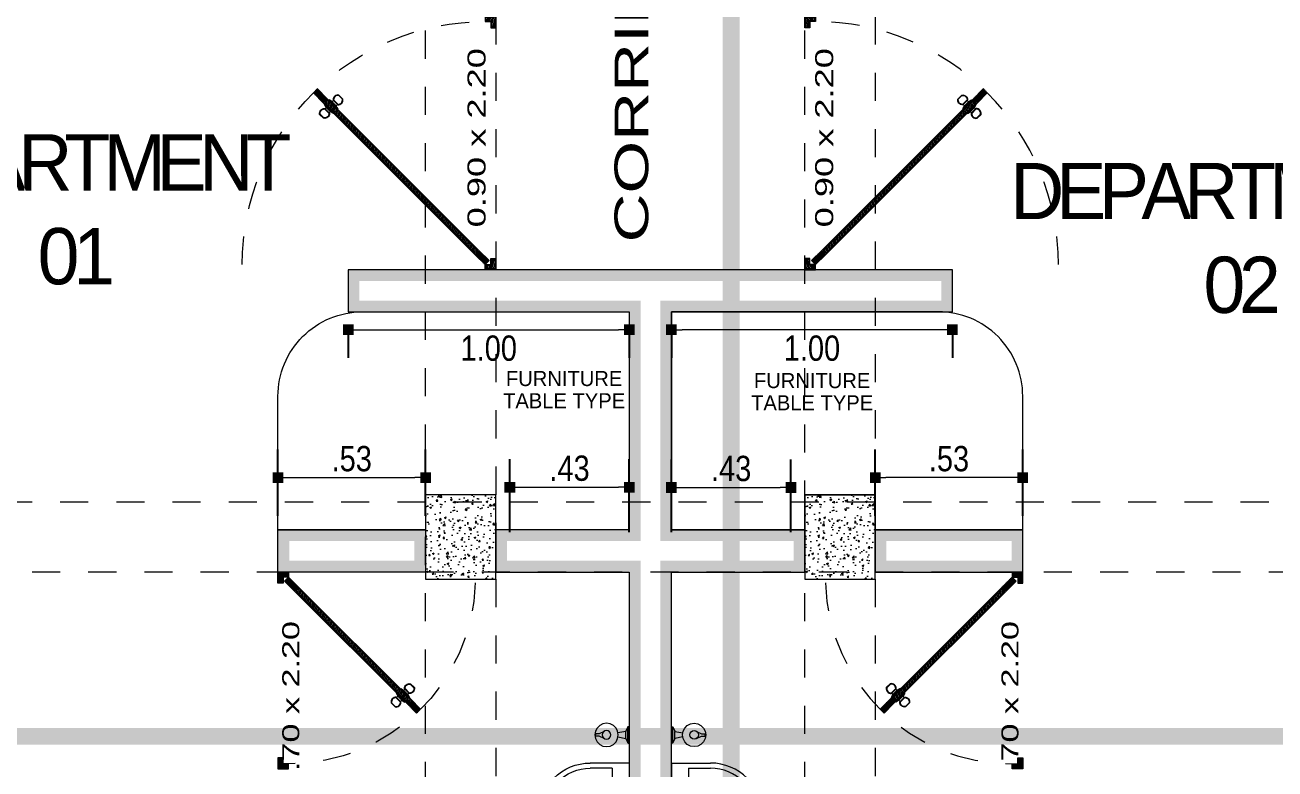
# Model space of a CAD drawing. Header units: millimetres. Extents: x 1555 to 3397, y 790 to 1592.
# Drawn here: x 1658.92 to 1663.368, y 804.008 to 806.653 of the extents above; entities that cross this region are included whole.
import ezdxf
from ezdxf.enums import TextEntityAlignment as Align

# ---------------------------------------------------------------- set-up
doc = ezdxf.new("R2010")
doc.units = ezdxf.units.MM
for name, pattern in [('ACAD_ISO10W100', [18.5, 12, -3, 0.5, -3]), ('DASHDOT', [1, 0.5, -0.25, 0, -0.25]), ('HIDDEN2', [4.7625, 3.175, -1.5875])]:
    doc.linetypes.add(name, pattern=pattern)
doc.layers.get('0').update_dxf_attribs({"lineweight": 5})
doc.layers.get('Defpoints').update_dxf_attribs({"lineweight": 5})
for name, color, linetype, lineweight in [('0-Columna', 253, 'Continuous', 13), ('0-Hach de Muro Alto', 145, 'Continuous', 5), ('0-Muro Alto', 145, 'Continuous', 5), ('02', 2, 'Continuous', 5), ('COTA INTERIOE', 22, 'Continuous', 9), ('muebles', 8, 'Continuous', 5), ('NOMBRES', 7, 'Continuous', 0), ('PROYECCIONES', 9, 'Continuous', 5), ('PUERTAS', 57, 'Continuous', 9), ('SIMBOLO CORTES', 10, 'DASHDOT', 5), ('TEXT2', 7, 'Continuous', 9), ('TEXTURAS ACHURADOS', 47, 'Continuous', 5)]:
    doc.layers.add(name, color=color, linetype=linetype, lineweight=lineweight)
for name, color, linetype, lineweight, true_color in [('APARATOS-SANITARIOS-02', 7, 'Continuous', 13, 0x474e45), ('PROYECCION DE VIGA', 7, 'HIDDEN2', 9, 0xd4bc9d), ('RELLENO DE MURO CORTE', 7, 'Continuous', 5, 0x5b605f), ('texto bajito', 7, 'Continuous', 5, 0x81831d)]:
    doc.layers.add(name, color=color, linetype=linetype, lineweight=lineweight, true_color=true_color)
doc.styles.add('DETALLES', font='techl___.ttf')
doc.styles.add('ROMAND', font='', dxfattribs={"height": 2})
doc.styles.add('TEXTO-AMBIENTES', font='GOTHIC.TTF', dxfattribs={"width": 1.5, "height": 0.125})
doc.styles.get('ROMAND').set_extended_font_data('Air Conditioner')
doc.dimstyles.new('50$0', dxfattribs={"dimscale": 0, "dimtxt": 0.09, "dimasz": 0.038, "dimexe": 0.1, "dimexo": 0.05, "dimgap": 0.02, "dimtad": 2, "dimtih": 1, "dimtoh": 1, "dimlfac": -1, "dimzin": 4, "dimdsep": 46, "dimtxsty": 'DETALLES', "dimblk": 'BOXFILLED', "dimcen": 2.5, "dimclrd": 256, "dimclre": 256, "dimclrt": 256, "dimazin": 0, "dimtfac": 1, "dimtmove": 0, "dimatfit": 2, "dimldrblk": 'DOT', "dimfxl": 0.2, "dimfxlon": 1, "dimtolj": 1, "dimtzin": 0, "dimlwd": -1, "dimarcsym": 0})
pattern_1 = [(195, (65.342136, -87.1976694), (0.00103527618, -0.003863703305), [])]

# ---------------------------------------------------------------- blocks, each defined once
blk = doc.blocks.new('p3')
at = {"layer": 'PUERTAS'}
h = blk.add_hatch(dxfattribs=at)
h.set_pattern_fill('_USER', color=256, scale=0.004, angle=195, style=0, pattern_type=0)
h.set_pattern_definition(pattern_1)
h.paths.add_polyline_path([(238.2202, -58.2337), (238.2121, -58.2418, 0.003203), (238.2062, -58.2479), (238.2413, -58.283), (238.2554, -58.2689)])
h.paths.add_polyline_path([(238.6544, -58.6678), (238.6402, -58.682), (238.6756, -58.7173), (238.6897, -58.7032)])
h = blk.add_hatch(dxfattribs=at)
h.set_pattern_fill('_USER', color=256, scale=0.004, angle=195, style=0, pattern_type=0)
h.set_pattern_definition(pattern_1)
h.paths.add_polyline_path([(238.7052, -58.7057), (238.6922, -58.7057), (238.6922, -58.7257), (238.6702, -58.7257), (238.6702, -58.7387), (238.7052, -58.7387)])
h.paths.add_polyline_path([(238.0452, -58.7257), (238.0232, -58.7257), (238.0232, -58.7057), (238.0102, -58.7057), (238.0102, -58.7387), (238.0452, -58.7387)])
at = {"layer": 'RELLENO DE MURO CORTE'}
h = blk.add_hatch(dxfattribs=at)
h.set_pattern_fill('_USER', color=256, scale=0.005, angle=195, style=0, pattern_type=0)
h.set_pattern_definition([(195, (65.342136, -87.1976694), (0.00129409523, -0.00482962913), [])])
h.paths.add_polyline_path([(238.2554, -58.2731), (238.2455, -58.283), (238.6402, -58.6777), (238.6501, -58.6678)])
at = {"layer": 'PUERTAS'}
for points in [[(238.2969, -58.2558, 0.478386), (238.2758, -58.2737), (238.2931, -58.2909, 0.478386), (238.3109, -58.2699)], [(238.2282, -58.3245, -0.478386), (238.2461, -58.3034), (238.2633, -58.3207, -0.478386), (238.2423, -58.3385)]]:
    blk.add_lwpolyline(points, format="xyb", close=True, dxfattribs=at)
for points in [[(238.2554, -58.2689), (238.2413, -58.283), (238.6402, -58.682), (238.6544, -58.6678)], [(238.2769, -58.3211), (238.2456, -58.2899), (238.2469, -58.2886), (238.2781, -58.3199)], [(238.2515, -58.2996), (238.2456, -58.2899), (238.2769, -58.3211), (238.2672, -58.3152)], [(238.2619, -58.3193), (238.2475, -58.3049), (238.2522, -58.3002), (238.2666, -58.3146)], [(238.2935, -58.3045), (238.2622, -58.2732), (238.261, -58.2745), (238.2923, -58.3058)], [(238.272, -58.2792), (238.2622, -58.2732), (238.2935, -58.3045), (238.2876, -58.2948)], [(238.2917, -58.2895), (238.2773, -58.2751), (238.2726, -58.2798), (238.287, -58.2942)], [(238.0077, -58.7032), (238.0257, -58.7032), (238.0257, -58.7232), (238.0477, -58.7232), (238.0477, -58.7412), (238.0077, -58.7412)], [(238.7077, -58.7032), (238.6897, -58.7032), (238.6897, -58.7232), (238.6677, -58.7232), (238.6677, -58.7412), (238.7077, -58.7412)]]:
    blk.add_lwpolyline(points, close=True, dxfattribs=at)
at = {"layer": 'PUERTAS', "linetype": 'HIDDEN2', "ltscale": 0.012}
blk.add_arc((238.69, -58.7031), 0.6643, 91.7494, 180.0026, dxfattribs=at)
at = {"layer": 'RELLENO DE MURO CORTE'}
for points in [[(238.2554, -58.2689), (238.2202, -58.2337), (238.2061, -58.2478), (238.2413, -58.283)], [(238.2554, -58.2731), (238.2455, -58.283), (238.6402, -58.6777), (238.6501, -58.6678)], [(238.0102, -58.7057), (238.0232, -58.7057), (238.0232, -58.7257), (238.0452, -58.7257), (238.0452, -58.7387), (238.0102, -58.7387)], [(238.6544, -58.6678), (238.6402, -58.682), (238.6756, -58.7173), (238.6897, -58.7032)], [(238.7052, -58.7057), (238.6922, -58.7057), (238.6922, -58.7257), (238.6702, -58.7257), (238.6702, -58.7387), (238.7052, -58.7387)]]:
    blk.add_lwpolyline(points, close=True, dxfattribs=at)
for points in [[(238.296, -58.2575, 0.455015), (238.2776, -58.2729), (238.2938, -58.2891, 0.455015), (238.3093, -58.2707)], [(238.2299, -58.3236, -0.455015), (238.2453, -58.3052), (238.2615, -58.3214, -0.455015), (238.2431, -58.3369)]]:
    blk.add_lwpolyline(points, format="xyb", close=True, dxfattribs=at)
blk = doc.blocks.new('A$C636160EE')
at = {"layer": 'APARATOS-SANITARIOS-02'}
for p, q in [((-0.2017, 0.2411), (-0.2017, 0.1022)), ((0.1983, 0.2411), (-0.2017, 0.2411)), ((-0.2017, 0.2411), (-0.2017, 0.1022)), ((0.1983, 0.2411), (-0.2017, 0.2411)), ((0.1983, 0.2411), (0.1983, 0.1022)), ((0.1983, 0.2411), (0.1983, 0.1022)), ((-0.0117, 0.1803), (-0.1834, 0.1803)), ((-0.1834, 0.1803), (-0.1834, 0.1022)), ((-0.0117, 0.1803), (-0.1834, 0.1803)), ((-0.1834, 0.1803), (-0.1834, 0.1022)), ((-0.0117, 0.1946), (-0.0117, 0.1573)), ((-0.0117, 0.1946), (-0.0117, 0.1573)), ((0.0083, 0.1946), (0.0083, 0.1573)), ((0.0083, 0.1946), (0.0083, 0.1573)), ((0.1801, 0.1803), (0.0083, 0.1803)), ((0.1801, 0.1803), (0.0083, 0.1803)), ((0.1801, 0.1803), (0.1801, 0.1022)), ((0.1801, 0.1803), (0.1801, 0.1022)), ((0.0083, 0.1573), (-0.0117, 0.1573)), ((0.0083, 0.1573), (-0.0117, 0.1573)), ((-0.0017, 0.1573), (-0.0017, 0.0436)), ((-0.0017, 0.1573), (-0.0017, 0.0436)), ((0.0476, 0.1173), (-0.0506, 0.1173)), ((0.0476, 0.1173), (-0.0506, 0.1173)), ((0.0143, -0.0635), (-0.0177, -0.0635)), ((0.0143, -0.0635), (-0.0177, -0.0635)), ((0.0143, -0.0818), (-0.0177, -0.0818)), ((0.0143, -0.0818), (-0.0177, -0.0818))]:
    blk.add_line(p, q, dxfattribs=at)
for centre, radius in [((-0.063, 0.2111), 0.0193), ((-0.063, 0.2111), 0.0193), ((0.0596, 0.2111), 0.0193), ((0.0596, 0.2111), 0.0193), ((-0.0017, 0.1173), 0.0225), ((-0.0017, 0.1173), 0.0225)]:
    blk.add_circle(centre, radius, dxfattribs=at)
for centre, radius, start, end in [((-0.0017, 0.2111), 0.0193, 301.3084, 238.6916), ((-0.0017, 0.2111), 0.0193, 301.3084, 238.6916), ((-0.0177, 0.1022), 0.184, 180, 270), ((-0.0177, 0.1022), 0.184, 180, 270), ((-0.0177, 0.1022), 0.1657, 180, 270), ((-0.0177, 0.1022), 0.1657, 180, 270), ((0.0143, 0.1022), 0.184, 270, 0), ((0.0143, 0.1022), 0.1657, 270, 0), ((0.0143, 0.1022), 0.184, 270, 0), ((0.0143, 0.1022), 0.1657, 270, 0)]:
    blk.add_arc(centre, radius, start, end, dxfattribs=at)
blk = doc.blocks.new('JABONERA')
at = {"layer": 'APARATOS-SANITARIOS-02'}
for p, q in [((0.0289, 0), (-0.0289, 0)), ((-0.0289, 0), (-0.0289, -0.0039)), ((0.0289, -0.0039), (0.0289, 0)), ((-0.0289, -0.0039), (-0.0287, -0.0045)), ((-0.0287, -0.0045), (-0.0282, -0.0049)), ((-0.0282, -0.0049), (-0.013, -0.0126)), ((0.0282, -0.0049), (-0.0282, -0.0049)), ((-0.0128, -0.0413), (-0.0244, -0.0472)), ((-0.013, -0.0126), (-0.0124, -0.0127)), ((-0.0073, -0.0404), (-0.0128, -0.0413)), ((0.0124, -0.0127), (-0.0124, -0.0127)), ((0, -0.0392), (-0.0073, -0.0404)), ((0.0073, -0.0404), (0, -0.0392)), ((0.0128, -0.0413), (0.0073, -0.0404)), ((0.0124, -0.0127), (0.013, -0.0126)), ((0.0244, -0.0472), (0.0128, -0.0413)), ((0.013, -0.0126), (0.0282, -0.0049)), ((0.0282, -0.0049), (0.0287, -0.0045)), ((0.0287, -0.0045), (0.0289, -0.0039)), ((-0.0395, -0.068), (-0.0416, -0.0808)), ((-0.0416, -0.0808), (-0.0395, -0.0936)), ((-0.0336, -0.0564), (-0.0395, -0.068)), ((-0.0244, -0.0472), (-0.0336, -0.0564)), ((-0.014, -0.075), (-0.0151, -0.0808)), ((-0.0151, -0.0808), (-0.014, -0.0866)), ((-0.0107, -0.0701), (-0.014, -0.075)), ((-0.014, -0.0866), (-0.0107, -0.0915)), ((-0.0058, -0.0668), (-0.0107, -0.0701)), ((0, -0.0657), (-0.0058, -0.0668)), ((0.0058, -0.0668), (0, -0.0657)), ((0.0107, -0.0701), (0.0058, -0.0668)), ((0.014, -0.075), (0.0107, -0.0701)), ((0.0107, -0.0915), (0.014, -0.0866)), ((0.0151, -0.0808), (0.014, -0.075)), ((0.014, -0.0866), (0.0151, -0.0808)), ((0.0336, -0.0564), (0.0244, -0.0472)), ((0.0395, -0.068), (0.0336, -0.0564)), ((0.0416, -0.0808), (0.0395, -0.068)), ((0.0395, -0.0936), (0.0416, -0.0808)), ((-0.0395, -0.0936), (-0.0336, -0.1052)), ((-0.0336, -0.1052), (-0.0244, -0.1144)), ((-0.0244, -0.1144), (-0.0128, -0.1203)), ((-0.0128, -0.1203), (0, -0.1224)), ((-0.0123, -0.089), (-0.004, -0.1072)), ((-0.0107, -0.0915), (-0.0058, -0.0948)), ((-0.0058, -0.0948), (0, -0.0959)), ((-0.004, -0.1072), (-0.004, -0.1197)), ((-0.004, -0.1197), (0, -0.1197)), ((0, -0.0959), (0.0058, -0.0948)), ((0.004, -0.1197), (0, -0.1197)), ((0, -0.1224), (0.0128, -0.1203)), ((0.0123, -0.089), (0.004, -0.1072)), ((0.004, -0.1072), (0.004, -0.1197)), ((0.0058, -0.0948), (0.0107, -0.0915)), ((0.0128, -0.1203), (0.0244, -0.1144)), ((0.0244, -0.1144), (0.0336, -0.1052)), ((0.0336, -0.1052), (0.0395, -0.0936))]:
    blk.add_line(p, q, dxfattribs=at)
at = {"layer": 'PROYECCIONES'}
for p, q in [((-0.0124, -0.0127), (-0.0073, -0.0404)), ((0.0073, -0.0404), (0.0124, -0.0127))]:
    blk.add_line(p, q, dxfattribs=at)
blk = doc.blocks.new('A$C4689712F')
at = {"layer": 'RELLENO DE MURO CORTE'}
h = blk.add_hatch(dxfattribs=at)
h.set_pattern_fill('_USER', color=256, scale=0.004, angle=195, style=0, pattern_type=0)
h.set_pattern_definition([(195, (-171.6748232, -35.353283), (0.00103527618, -0.003863703305), [])])
h.paths.add_polyline_path([(0.4187, 0.0546), (0.4045, 0.0404), (0.4399, 0.0051), (0.454, 0.0192)])
edge = h.paths.add_edge_path()
edge.add_arc((0.454, 0.0192), 0.864, 135.6632, 136.3264)
edge.add_line((-0.1709, 0.6158), (-0.1357, 0.5806))
edge.add_line((-0.1357, 0.5806), (-0.1215, 0.5948))
edge.add_line((-0.1215, 0.5948), (-0.1569, 0.6301))
edge.add_line((-0.1569, 0.6301), (-0.164, 0.623))
h = blk.add_hatch(dxfattribs=at)
h.set_pattern_fill('_USER', color=256, scale=0.005, angle=195, style=0, pattern_type=0)
h.set_pattern_definition([(195, (-171.674823, -35.353283), (0.00129409523, -0.00482962913), [])])
h.paths.add_polyline_path([(-0.1215, 0.5905), (-0.1314, 0.5806), (0.4045, 0.0447), (0.4144, 0.0546)])
h = blk.add_hatch(dxfattribs=at)
h.set_pattern_fill('_USER', color=256, scale=0.005, angle=195, style=0, pattern_type=0)
h.set_pattern_definition([(195, (-171.667752, -35.346212), (0.00129409523, -0.00482962913), [])])
h.paths.add_polyline_path([(0.4695, 0.0167), (0.4565, 0.0167), (0.4565, -0.0033), (0.4345, -0.0033), (0.4345, -0.0163), (0.4695, -0.0163)])
h.paths.add_polyline_path([(-0.4255, 0.0167), (-0.4125, 0.0167), (-0.4125, -0.0033), (-0.3905, -0.0033), (-0.3905, -0.0163), (-0.4255, -0.0163)])
at = {"layer": 'PUERTAS', "linetype": 'HIDDEN2', "ltscale": 0.012}
blk.add_lwpolyline([(0.454, 0.8832, 0.414214), (-0.41, 0.0192), (-0.41, -0.0008), (-0.41, -0.0008)], format="xyb", dxfattribs=at)
at = {"layer": 'PUERTAS'}
for points in [[(-0.1215, 0.5948), (-0.1357, 0.5806), (0.4045, 0.0404), (0.4187, 0.0546)], [(-0.0834, 0.5591), (-0.1147, 0.5904), (-0.116, 0.5892), (-0.0847, 0.5579)], [(-0.105, 0.5845), (-0.1147, 0.5904), (-0.0834, 0.5591), (-0.0894, 0.5689)], [(-0.0853, 0.5742), (-0.0997, 0.5886), (-0.1044, 0.5839), (-0.09, 0.5695)], [(-0.1001, 0.5425), (-0.1314, 0.5738), (-0.1301, 0.5751), (-0.0988, 0.5438)], [(-0.1254, 0.5641), (-0.1314, 0.5738), (-0.1001, 0.5425), (-0.1098, 0.5485)], [(-0.1151, 0.5444), (-0.1295, 0.5588), (-0.1248, 0.5635), (-0.1104, 0.5491)], [(-0.428, 0.0192), (-0.41, 0.0192), (-0.41, -0.0008), (-0.388, -0.0008), (-0.388, -0.0188), (-0.428, -0.0188)], [(0.472, 0.0192), (0.454, 0.0192), (0.454, -0.0008), (0.432, -0.0008), (0.432, -0.0188), (0.472, -0.0188)]]:
    blk.add_lwpolyline(points, close=True, dxfattribs=at)
for points in [[(-0.0801, 0.6078, 0.478386), (-0.1011, 0.59), (-0.0839, 0.5727, 0.478386), (-0.066, 0.5938)], [(-0.1487, 0.5392, -0.478386), (-0.1309, 0.5602), (-0.1137, 0.543, -0.478386), (-0.1347, 0.5251)]]:
    blk.add_lwpolyline(points, format="xyb", close=True, dxfattribs=at)
at = {"layer": 'RELLENO DE MURO CORTE'}
for points in [[(-0.1569, 0.6301), (-0.164, 0.623, 0.002894), (-0.1709, 0.6158), (-0.1357, 0.5806), (-0.1215, 0.5948)], [(-0.081, 0.6062, 0.455015), (-0.0993, 0.5907), (-0.0831, 0.5745, 0.455015), (-0.0677, 0.5929)], [(-0.1471, 0.54, -0.455015), (-0.1316, 0.5584), (-0.1154, 0.5422, -0.455015), (-0.1338, 0.5268)]]:
    blk.add_lwpolyline(points, format="xyb", close=True, dxfattribs=at)
for points in [[(-0.1215, 0.5905), (-0.1314, 0.5806), (0.4045, 0.0447), (0.4144, 0.0546)], [(0.4187, 0.0546), (0.4045, 0.0404), (0.4399, 0.0051), (0.454, 0.0192)], [(-0.4255, 0.0167), (-0.4125, 0.0167), (-0.4125, -0.0033), (-0.3905, -0.0033), (-0.3905, -0.0163), (-0.4255, -0.0163)], [(0.4695, 0.0167), (0.4565, 0.0167), (0.4565, -0.0033), (0.4345, -0.0033), (0.4345, -0.0163), (0.4695, -0.0163)]]:
    blk.add_lwpolyline(points, close=True, dxfattribs=at)
blk = doc.blocks.new('_BOXFILLED')
at = {"color": 0, "linetype": 'ByBlock'}
blk.add_line((-0.5, 0), (-1, 0), dxfattribs=at)
blk.add_solid([(-0.5, 0.5), (0.5, 0.5), (-0.5, -0.5), (0.5, -0.5)], dxfattribs=at)
blk = doc.blocks.new('*D567')
at = {"layer": 'COTA INTERIOE', "lineweight": -2, "transparency": 16777216}
for p, q in [((1659.8202, 804.9082), (1659.8202, 805.1439)), ((1660.3452, 804.9082), (1660.3452, 805.1439))]:
    blk.add_line(p, q, dxfattribs=at)
at = {"layer": 'COTA INTERIOE', "transparency": 16777216}
blk.add_line((1659.8582, 805.0439), (1660.3072, 805.0439), dxfattribs=at)
at = {"layer": 'Defpoints', "color": 0, "transparency": 16777216}
for p in [(1660.3452, 805.0439), (1659.8202, 804.8582), (1660.3452, 804.8582)]:
    blk.add_point(p, dxfattribs=at)
at = {"layer": 'COTA INTERIOE', "transparency": 16777216, "xscale": 0.038, "yscale": 0.038, "zscale": 0.038, "rotation": 180}
blk.add_blockref('_BOXFILLED', (1659.8202, 805.0439), dxfattribs=at)
at = {"layer": 'COTA INTERIOE', "transparency": 16777216, "xscale": 0.038, "yscale": 0.038, "zscale": 0.038}
blk.add_blockref('_BOXFILLED', (1660.3452, 805.0439), dxfattribs=at)
at = {"layer": 'COTA INTERIOE', "transparency": 16777216, "insert": (1660.0827, 805.1109), "char_height": 0.09, "attachment_point": 5, "style": 'DETALLES'}
blk.add_mtext('\\A1;.53', dxfattribs=at)
blk = doc.blocks.new('_Dot')
at = {"layer": '02', "color": 0, "lineweight": -2}
blk.add_line((-0.5, 0), (-1, 0), dxfattribs=at)
at = {"layer": '02', "color": 0, "const_width": 0.5}
blk.add_lwpolyline([(-0.25, 0, 1), (0.25, 0, 1)], format="xyb", close=True, dxfattribs=at)
blk = doc.blocks.new('*D568')
at = {"layer": 'COTA INTERIOE', "lineweight": -2, "transparency": 16777216}
for p, q in [((1660.6452, 804.8496), (1660.6452, 805.1099)), ((1661.0702, 804.8496), (1661.0702, 805.1099))]:
    blk.add_line(p, q, dxfattribs=at)
at = {"layer": 'COTA INTERIOE', "transparency": 16777216}
blk.add_line((1660.6832, 805.0099), (1661.0322, 805.0099), dxfattribs=at)
at = {"layer": 'Defpoints', "color": 0, "transparency": 16777216}
for p in [(1661.0702, 805.0099), (1660.6452, 804.7996), (1661.0702, 804.7996)]:
    blk.add_point(p, dxfattribs=at)
at = {"layer": 'COTA INTERIOE', "transparency": 16777216, "xscale": 0.038, "yscale": 0.038, "zscale": 0.038, "rotation": 180}
blk.add_blockref('_BOXFILLED', (1660.6452, 805.0099), dxfattribs=at)
at = {"layer": 'COTA INTERIOE', "transparency": 16777216, "xscale": 0.038, "yscale": 0.038, "zscale": 0.038}
blk.add_blockref('_BOXFILLED', (1661.0702, 805.0099), dxfattribs=at)
at = {"layer": 'COTA INTERIOE', "transparency": 16777216, "insert": (1660.8577, 805.0769), "char_height": 0.09, "attachment_point": 5, "style": 'DETALLES'}
blk.add_mtext('\\A1;.43', dxfattribs=at)
blk = doc.blocks.new('*D569')
at = {"layer": 'COTA INTERIOE', "lineweight": -2, "transparency": 16777216}
for p, q in [((1661.2202, 804.8496), (1661.2202, 805.1089)), ((1661.6452, 804.8496), (1661.6452, 805.1089))]:
    blk.add_line(p, q, dxfattribs=at)
at = {"layer": 'COTA INTERIOE', "transparency": 16777216}
blk.add_line((1661.2582, 805.0089), (1661.6072, 805.0089), dxfattribs=at)
at = {"layer": 'Defpoints', "color": 0, "transparency": 16777216}
for p in [(1661.6452, 805.0089), (1661.2202, 804.7996), (1661.6452, 804.7996)]:
    blk.add_point(p, dxfattribs=at)
at = {"layer": 'COTA INTERIOE', "transparency": 16777216, "xscale": 0.038, "yscale": 0.038, "zscale": 0.038, "rotation": 180}
blk.add_blockref('_BOXFILLED', (1661.2202, 805.0089), dxfattribs=at)
at = {"layer": 'COTA INTERIOE', "transparency": 16777216, "xscale": 0.038, "yscale": 0.038, "zscale": 0.038}
blk.add_blockref('_BOXFILLED', (1661.6452, 805.0089), dxfattribs=at)
at = {"layer": 'COTA INTERIOE', "transparency": 16777216, "insert": (1661.4327, 805.0759), "char_height": 0.09, "attachment_point": 5, "style": 'DETALLES'}
blk.add_mtext('\\A1;.43', dxfattribs=at)
blk = doc.blocks.new('*D570')
at = {"layer": 'COTA INTERIOE', "lineweight": -2, "transparency": 16777216}
for p, q in [((1660.0702, 805.5832), (1660.0702, 805.4696)), ((1661.0702, 805.5832), (1661.0702, 805.4696))]:
    blk.add_line(p, q, dxfattribs=at)
at = {"layer": 'COTA INTERIOE', "transparency": 16777216}
blk.add_line((1660.1082, 805.5696), (1661.0322, 805.5696), dxfattribs=at)
at = {"layer": 'Defpoints', "color": 0, "transparency": 16777216}
for p in [(1660.0702, 805.6332), (1661.0702, 805.6332), (1661.0702, 805.5696)]:
    blk.add_point(p, dxfattribs=at)
at = {"layer": 'COTA INTERIOE', "transparency": 16777216, "xscale": 0.038, "yscale": 0.038, "zscale": 0.038, "rotation": 180}
blk.add_blockref('_BOXFILLED', (1660.0702, 805.5696), dxfattribs=at)
at = {"layer": 'COTA INTERIOE', "transparency": 16777216, "xscale": 0.038, "yscale": 0.038, "zscale": 0.038}
blk.add_blockref('_BOXFILLED', (1661.0702, 805.5696), dxfattribs=at)
at = {"layer": 'COTA INTERIOE', "transparency": 16777216, "insert": (1660.5702, 805.5036), "char_height": 0.09, "attachment_point": 5, "style": 'DETALLES'}
blk.add_mtext('\\A1;1.00', dxfattribs=at)
blk = doc.blocks.new('*D571')
at = {"layer": 'COTA INTERIOE', "lineweight": -2, "transparency": 16777216}
for p, q in [((1661.2202, 805.5832), (1661.2202, 805.4696)), ((1662.2202, 805.5832), (1662.2202, 805.4696))]:
    blk.add_line(p, q, dxfattribs=at)
at = {"layer": 'COTA INTERIOE', "transparency": 16777216}
blk.add_line((1662.1822, 805.5696), (1661.2582, 805.5696), dxfattribs=at)
at = {"layer": 'Defpoints', "color": 0, "transparency": 16777216}
for p in [(1661.2202, 805.6332), (1662.2202, 805.6332), (1661.2202, 805.5696)]:
    blk.add_point(p, dxfattribs=at)
at = {"layer": 'COTA INTERIOE', "transparency": 16777216, "xscale": 0.038, "yscale": 0.038, "zscale": 0.038, "rotation": 180}
blk.add_blockref('_BOXFILLED', (1661.2202, 805.5696), dxfattribs=at)
at = {"layer": 'COTA INTERIOE', "transparency": 16777216, "xscale": 0.038, "yscale": 0.038, "zscale": 0.038}
blk.add_blockref('_BOXFILLED', (1662.2202, 805.5696), dxfattribs=at)
at = {"layer": 'COTA INTERIOE', "transparency": 16777216, "insert": (1661.7202, 805.5036), "char_height": 0.09, "attachment_point": 5, "style": 'DETALLES'}
blk.add_mtext('\\A1;1.00', dxfattribs=at)
blk = doc.blocks.new('*D572')
at = {"layer": 'COTA INTERIOE', "lineweight": -2, "transparency": 16777216}
for p, q in [((1661.9452, 804.9082), (1661.9452, 805.1439)), ((1662.4702, 804.9082), (1662.4702, 805.1439))]:
    blk.add_line(p, q, dxfattribs=at)
at = {"layer": 'COTA INTERIOE', "transparency": 16777216}
blk.add_line((1662.4322, 805.0439), (1661.9832, 805.0439), dxfattribs=at)
at = {"layer": 'Defpoints', "color": 0, "transparency": 16777216}
for p in [(1661.9452, 805.0439), (1661.9452, 804.8582), (1662.4702, 804.8582)]:
    blk.add_point(p, dxfattribs=at)
at = {"layer": 'COTA INTERIOE', "transparency": 16777216, "xscale": 0.038, "yscale": 0.038, "zscale": 0.038, "rotation": 180}
blk.add_blockref('_BOXFILLED', (1661.9452, 805.0439), dxfattribs=at)
at = {"layer": 'COTA INTERIOE', "transparency": 16777216, "xscale": 0.038, "yscale": 0.038, "zscale": 0.038}
blk.add_blockref('_BOXFILLED', (1662.4702, 805.0439), dxfattribs=at)
at = {"layer": 'COTA INTERIOE', "transparency": 16777216, "insert": (1662.2077, 805.1109), "char_height": 0.09, "attachment_point": 5, "style": 'DETALLES'}
blk.add_mtext('\\A1;.53', dxfattribs=at)

msp = doc.modelspace()

# ---------------------------------------------------------------- hatches: boundary and pattern name
at = {"layer": 'TEXTURAS ACHURADOS'}
h = msp.add_hatch(dxfattribs=at)
h.set_pattern_fill('CONCRET3', color=256, scale=0.00882, angle=360, pattern_type=2)
h.set_pattern_definition([(50, (1706.1599, 773.084366), (0.06326235, -0.00553474), [0.006615, -0.072765]), (355, (1706.1599, 773.084366), (-0.01223787, 0.066343346), [0.005292, -0.058212]), (100.4514, (1706.16517, 773.083904), (0.05102453, 0.06080857), [0.005621885, -0.061840734]), (46.1842, (1706.1599, 773.102006), (0.09413066, -0.01459878), [0.0099225, -0.1091475]), (96.6356, (1706.16774, 773.10079), (0.08243725, 0.0859172), [0.00843283, -0.09276109]), (351.1842, (1706.1599, 773.10201), (0.08243718, 0.08591726), [0.007938, -0.087318]), (21, (1706.16872, 773.097596), (0.0526472, -0.035510986), [0.006615, -0.072765]), (326, (1706.16872, 773.097596), (0.02146041, 0.063958234), [0.005292, -0.058212]), (71.4514, (1706.173107, 773.094636), (0.074107636, 0.02844719), [0.005621885, -0.061840734]), (37.5, (1706.1599, 773.084366), (0.001072499, 0.029361238), [0, -0.0575064, 0, -0.059094, 0, -0.0584325]), (7.5, (1706.1599, 773.084366), (0.023202733, 0.034787113), [0, -0.0336924, 0, -0.0561834, 0, -0.0222705]), (327.5, (1706.14023, 773.084366), (0.047083139, -0.00198934), [0, -0.02205, 0, -0.068796, 0, -0.091287]), (317.5, (1706.13141, 773.084366), (0.05143702, 0.00882926), [0, -0.028665, 0, -0.0456876, 0, -0.064827])])
h.paths.add_polyline_path([(1660.34518, 804.98322), (1660.59518, 804.98322), (1660.59518, 804.68322), (1660.34518, 804.68322)])
h = msp.add_hatch(dxfattribs=at)
h.set_pattern_fill('CONCRET3', color=256, scale=0.00882, angle=360, pattern_type=2)
h.set_pattern_definition([(50, (1707.5099, 773.084366), (0.06326235, -0.00553474), [0.006615, -0.072765]), (355, (1707.5099, 773.084366), (-0.01223787, 0.066343346), [0.005292, -0.058212]), (100.4514, (1707.51517, 773.083904), (0.05102453, 0.06080857), [0.005621885, -0.061840734]), (46.1842, (1707.5099, 773.102006), (0.09413066, -0.01459878), [0.0099225, -0.1091475]), (96.6356, (1707.51774, 773.10079), (0.08243725, 0.0859172), [0.00843283, -0.09276109]), (351.1842, (1707.5099, 773.10201), (0.08243718, 0.08591726), [0.007938, -0.087318]), (21, (1707.51872, 773.097596), (0.0526472, -0.035510986), [0.006615, -0.072765]), (326, (1707.51872, 773.097596), (0.02146041, 0.063958234), [0.005292, -0.058212]), (71.4514, (1707.523107, 773.094636), (0.074107636, 0.02844719), [0.005621885, -0.061840734]), (37.5, (1707.5099, 773.084366), (0.001072499, 0.029361238), [0, -0.0575064, 0, -0.059094, 0, -0.0584325]), (7.5, (1707.5099, 773.084366), (0.023202733, 0.034787113), [0, -0.0336924, 0, -0.0561834, 0, -0.0222705]), (327.5, (1707.49023, 773.084366), (0.047083139, -0.00198934), [0, -0.02205, 0, -0.068796, 0, -0.091287]), (317.5, (1707.48141, 773.084366), (0.05143702, 0.00882926), [0, -0.028665, 0, -0.0456876, 0, -0.064827])])
h.paths.add_polyline_path([(1661.69518, 804.98322), (1661.94518, 804.98322), (1661.94518, 804.68322), (1661.69518, 804.68322)])

# ---------------------------------------------------------------- linework, layer by layer
at = {"layer": '0-Columna'}
for points in [[(1660.59518, 804.98322), (1660.34518, 804.98322), (1660.34518, 804.68322), (1660.59518, 804.68322)], [(1661.94518, 804.98322), (1661.69518, 804.98322), (1661.69518, 804.68322), (1661.94518, 804.68322)]]:
    msp.add_lwpolyline(points, close=True, dxfattribs=at)
at = {"layer": '0-Hach de Muro Alto', "const_width": 0.04}
for points in [[(1661.20018, 804.72822), (1661.67518, 804.72822), (1661.67518, 804.83822), (1661.20018, 804.83822), (1661.20018, 805.65322), (1662.20018, 805.65322), (1662.20018, 805.76322), (1660.09018, 805.76322), (1660.09018, 805.65322), (1661.09018, 805.65322), (1661.09018, 804.83822), (1660.61518, 804.83822), (1660.61518, 804.72822), (1661.09018, 804.72822), (1661.09018, 800.85322), (1661.20018, 800.85322)], [(1659.84018, 804.83822), (1660.32518, 804.83822), (1660.32518, 804.72822), (1659.84018, 804.72822)], [(1662.45018, 804.83822), (1661.96518, 804.83822), (1661.96518, 804.72822), (1662.45018, 804.72822)]]:
    msp.add_lwpolyline(points, close=True, dxfattribs=at)
at = {"layer": '0-Muro Alto'}
for points in [[(1661.22018, 804.70822), (1661.69518, 804.70822), (1661.69518, 804.85822), (1661.22018, 804.85822), (1661.22018, 805.63322), (1662.22018, 805.63322), (1662.22018, 805.78322), (1660.07018, 805.78322), (1660.07018, 805.63322), (1661.07018, 805.63322), (1661.07018, 804.85822), (1660.59518, 804.85822), (1660.59518, 804.70822), (1661.07018, 804.70822), (1661.07018, 800.83322), (1661.22018, 800.83322)], [(1659.82018, 804.85822), (1660.34518, 804.85822), (1660.34518, 804.70822), (1659.82018, 804.70822)], [(1662.47018, 804.85822), (1661.94518, 804.85822), (1661.94518, 804.70822), (1662.47018, 804.70822)]]:
    msp.add_lwpolyline(points, close=True, dxfattribs=at)
at = {"layer": 'muebles'}
for points in [[(1661.07018, 805.63322), (1661.07018, 804.85822), (1660.59518, 804.85822), (1660.59518, 804.98322), (1660.34518, 804.98322), (1660.34518, 804.85822), (1659.82018, 804.85822), (1659.82018, 805.33322, -0.4142136), (1660.12018, 805.63322)], [(1661.22018, 805.63322), (1661.22018, 804.85822), (1661.69518, 804.85822), (1661.69518, 804.98322), (1661.94518, 804.98322), (1661.94518, 804.85822), (1662.47018, 804.85822), (1662.47018, 805.33322, 0.4142136), (1662.17018, 805.63322)]]:
    msp.add_lwpolyline(points, format="xyb", close=True, dxfattribs=at)
at = {"layer": 'PROYECCION DE VIGA', "linetype": 'HIDDEN2', "ltscale": 0.03}
for points in [[(1660.34518, 811.88322), (1660.59518, 811.88322), (1660.59518, 800.33322), (1660.34518, 800.33322)], [(1661.69518, 811.88322), (1661.94518, 811.88322), (1661.94518, 800.33322), (1661.69518, 800.33322)], [(1656.64518, 804.95822), (1665.64518, 804.95822), (1665.64518, 804.70822), (1656.64518, 804.70822)]]:
    msp.add_lwpolyline(points, close=True, dxfattribs=at)
at = {"layer": 'SIMBOLO CORTES', "linetype": 'ACAD_ISO10W100', "ltscale": 0.07, "const_width": 0.05972}
for points in [[(1660.75512, 820.37926), (1661.43268, 820.37926), (1661.43268, 799.03325), (1660.75718, 799.03325)], [(1641.12349, 804.47457), (1641.12349, 804.12457), (1681.42245, 804.12457), (1681.42245, 804.47457)]]:
    msp.add_lwpolyline(points, dxfattribs=at)

# ---------------------------------------------------------------- block references
at = {"layer": 'APARATOS-SANITARIOS-02'}
for name, p, rotation in [('JABONERA', (1661.07018, 804.12936), 270), ('A$C636160EE', (1661.46127, 803.83104), 90.00000000000001)]:
    msp.add_blockref(name, p, dxfattribs=dict(at, rotation=rotation))
at = {"layer": 'APARATOS-SANITARIOS-02', "xscale": -1}
for name, p, rotation in [('JABONERA', (1661.22018, 804.12936), 90), ('A$C636160EE', (1660.8291, 803.83104), 270)]:
    msp.add_blockref(name, p, dxfattribs=dict(at, rotation=rotation))
at = {"layer": 'PUERTAS', "lineweight": -3, "xscale": -1, "rotation": 90}
msp.add_blockref('A$C4689712F', (1660.5764, 806.25523), dxfattribs=at)
at = {"layer": 'PUERTAS', "lineweight": -3, "rotation": 270}
msp.add_blockref('A$C4689712F', (1661.71397, 806.25523), dxfattribs=at)
at = {"layer": 'PUERTAS', "xscale": -1, "rotation": 270}
msp.add_blockref('p3', (1718.56136, 566.0005), dxfattribs=at)
at = {"layer": 'PUERTAS', "rotation": 90.00000000000001}
msp.add_blockref('p3', (1603.729, 566.0005), dxfattribs=at)

# ---------------------------------------------------------------- texts
at = {"layer": 'NOMBRES', "style": 'ROMAND'}
for s, p in [('FURNITURE', (1660.8383, 805.36948)), ('FURNITURE', (1661.72081, 805.36215)), ('TABLE TYPE', (1660.8383, 805.29058)), ('TABLE TYPE', (1661.72081, 805.28325))]:
    msp.add_text(s, height=0.053591, dxfattribs=at).set_placement(p, align=Align.CENTER)
at = {"layer": 'TEXT2', "style": 'TEXTO-AMBIENTES', "width": 1.5}
for s, height, p in [('0.90 x 2.20', 0.064189, (1660.52668, 806.25223)), ('0.90 x 2.20', 0.064189, (1661.76368, 806.25223)), ('.70 x 2.20', 0.060495, (1659.86579, 804.26751)), ('.70 x 2.20', 0.060495, (1662.42457, 804.26751))]:
    msp.add_text(s, height=height, rotation=90, dxfattribs=at).set_placement(p, align=Align.MIDDLE_CENTER)
at = {"layer": 'TEXT2', "insert": (1661.07856, 806.53535), "char_height": 0.12, "width": 1.9880209, "attachment_point": 5, "rotation": 90, "style": 'TEXTO-AMBIENTES'}
msp.add_mtext('\\A1;CORRIDOR', dxfattribs=at)
at = {"layer": 'texto bajito', "color": 8, "linetype": 'Continuous', "lineweight": 0, "true_color": 0x787878, "char_height": 0.2, "width": 2.1073273, "attachment_point": 1}
for s, insert in [('\\pxqc;{\\fCentury Gothic|b0|i0|c0|p34;\\T0.75;\\C256;DEPARTMENT\\P 01}', (1658.00632, 806.26467)), ('\\pxqc;{\\fCentury Gothic|b0|i0|c0|p34;\\T0.75;\\C256;DEPARTMENT\\P 02}', (1662.15431, 806.16289))]:
    msp.add_mtext(s, dxfattribs=dict(at, insert=insert))

# ---------------------------------------------------------------- dimensions: what is measured, and where the dimension line sits
at = {"layer": 'COTA INTERIOE'}
for p1, p2, distance, picture, middle in [((1660.07018, 805.63322), (1661.07018, 805.63322), -0.06365, '*D570', (1660.57018, 805.50365)), ((1662.22018, 805.63322), (1661.22018, 805.63322), 0.06365, '*D571', (1661.72018, 805.50365)), ((1659.8201815824, 804.8582194683), (1660.3451815824, 804.8582194683), 0.1857294988, '*D567', (1660.0826815824, 805.1109226513)), ((1660.6451815824, 804.7995669412), (1661.0701815824, 804.7995669412), 0.2103269803, '*D568', (1660.8576815824, 805.0768676057)), ((1661.2201815824, 804.7995669412), (1661.6451815824, 804.7995669412), 0.2093190192, '*D569', (1661.4326815824, 805.0758596447)), ((1662.4701815824, 804.8582194683), (1661.9451815824, 804.8582194683), -0.1857294988, '*D572', (1662.2076815824, 805.1109226513))]:
    dim = msp.add_aligned_dim(p1=p1, p2=p2, distance=distance, dimstyle='50$0', override={"dimscale": 1}, dxfattribs=at)
    dim.commit()
    dim.dimension.update_dxf_attribs({"geometry": picture, "text_midpoint": middle})

doc.saveas('drawing.dxf')
